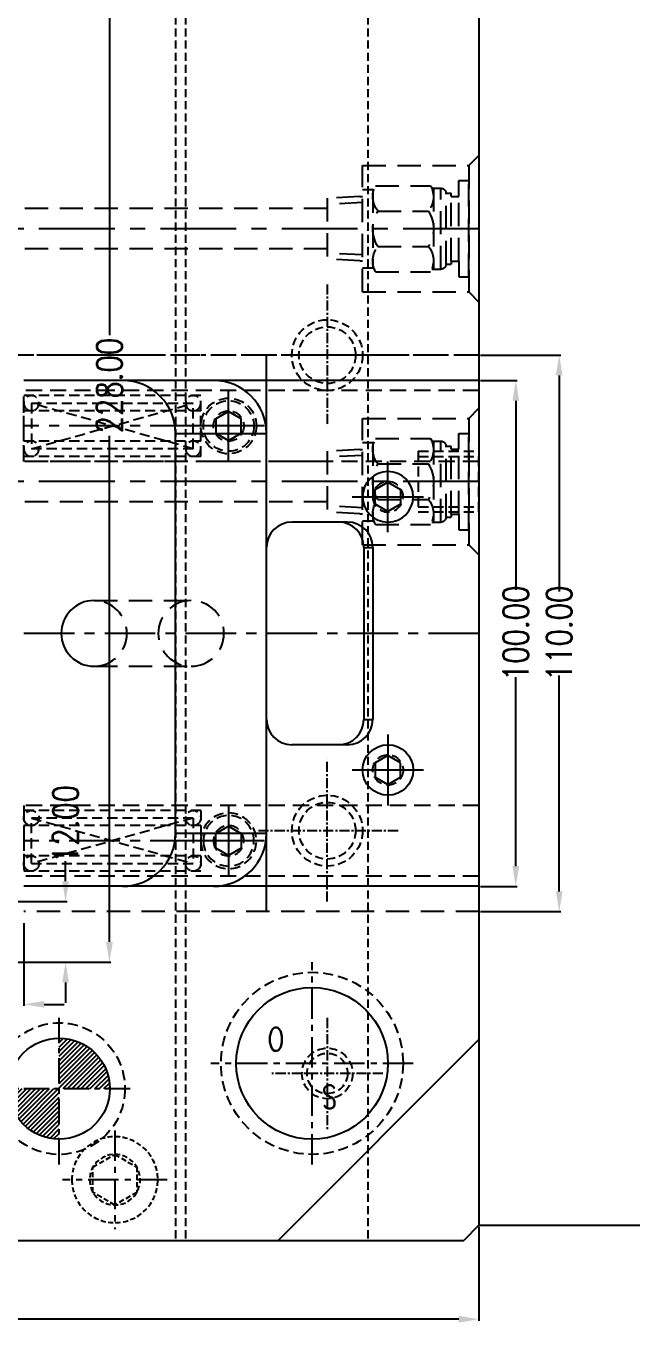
# Model space of a CAD drawing. Header units: millimetres. Extents: x 28656 to 29764, y -21384 to -20601.
# Drawn here: x 29263.7 to 29383.5, y -21017.1 to -20758.2 of the extents above; entities that cross this region are included whole.
import ezdxf

# ---------------------------------------------------------------- set-up
doc = ezdxf.new("R2010")
doc.units = ezdxf.units.MM
doc.header["$LTSCALE"] = 8
for name, pattern in [('CENTER', [2, 1.25, -0.25, 0.25, -0.25]), ('HIDDEN', [0.375, 0.25, -0.125]), ('HIDDEN2', [0.1875, 0.125, -0.0625])]:
    doc.linetypes.add(name, pattern=pattern)
doc.layers.get('DEFPOINTS').update_dxf_attribs({"color": 6})
for name, color, linetype in [('cen', 1, 'CENTER'), ('ha', 8, 'Continuous'), ('hidden', 4, 'HIDDEN'), ('m', 144, 'HIDDEN2'), ('SCREW', 52, 'HIDDEN'), ('SLIDE', 6, 'Continuous'), ('SPRING', 7, 'Continuous'), ('WT', 4, 'Continuous')]:
    doc.layers.add(name, color=color, linetype=linetype)
doc.layers.add('dim', color=3, linetype='Continuous', lineweight=15)
doc.styles.add('ROMANS', font='ROMANS.shx', dxfattribs={"height": 5, "bigfont": 'chineset.shx'})
doc.styles.get("Standard").update_dxf_attribs({"font": 'txt.shx', "width": 0.8, "bigfont": 'chineset.shx'})
doc.dimstyles.new('ISO-25', dxfattribs={"dimtxt": 5, "dimasz": 4, "dimexe": 0.3, "dimexo": 0.3, "dimtad": 0, "dimzin": 1, "dimdsep": 46, "dimtxsty": 'Standard', "dimcen": 0, "dimclrd": 3, "dimclre": 3, "dimclrt": 3, "dimazin": 0, "dimtfac": 1, "dimtofl": 0, "dimtmove": 0, "dimatfit": 0, "dimfxl": 0, "dimarcsym": 0})

# ---------------------------------------------------------------- blocks, each defined once
blk = doc.blocks.new('10')
at = {"layer": 'cen', "ltscale": 0.6}
for p, q in [((0, 9.76), (0, -9.76)), ((-10.35, 0), (10.35, 0))]:
    blk.add_line(p, q, dxfattribs=at)
at = {"layer": 'm'}
blk.add_lwpolyline([(0, 5), (-4.33, 2.5), (-4.33, -2.5), (0, -5), (4.33, -2.5), (4.33, 2.5)], close=True, dxfattribs=at)
for radius in [8.5, 5]:
    blk.add_circle((0, 0), radius, dxfattribs=at)
blk = doc.blocks.new('*D26591')
at = {"layer": 'DEFPOINTS', "color": 0}
for p in [(29053.28, -20995.27), (29353.28, -20995.27), (29053.28, -21013.84)]:
    blk.add_point(p, dxfattribs=at)
at = {"layer": 'dim', "color": 3, "lineweight": -2}
for p, q in [((29053.28, -20995.57), (29053.28, -21014.14)), ((29353.28, -20995.57), (29353.28, -21014.14)), ((29057.28, -21013.84), (29193.99, -21013.84)), ((29349.28, -21013.84), (29212.57, -21013.84))]:
    blk.add_line(p, q, dxfattribs=at)
at = {"layer": 'dim', "color": 3}
for points in [[(29057.28, -21013.18), (29057.28, -21014.51), (29053.28, -21013.84)], [(29349.28, -21014.51), (29349.28, -21013.18), (29353.28, -21013.84)]]:
    blk.add_solid(points, dxfattribs=at)
at = {"layer": 'dim', "color": 3, "insert": (29203.28, -21013.84), "char_height": 5, "attachment_point": 5}
blk.add_mtext('300.00', dxfattribs=at)
blk = doc.blocks.new('*D26667')
at = {"layer": 'DEFPOINTS', "color": 0}
for p in [(29353.28, -20828.27), (29360.56, -20828.27), (29353.28, -20928.27)]:
    blk.add_point(p, dxfattribs=at)
at = {"layer": 'dim', "color": 3, "lineweight": -2}
for p, q in [((29353.58, -20828.27), (29360.86, -20828.27)), ((29360.56, -20832.27), (29360.56, -20869.64)), ((29360.56, -20924.27), (29360.56, -20886.89)), ((29353.58, -20928.27), (29360.86, -20928.27))]:
    blk.add_line(p, q, dxfattribs=at)
at = {"layer": 'dim', "color": 3}
for points in [[(29361.23, -20832.27), (29359.9, -20832.27), (29360.56, -20828.27)], [(29359.9, -20924.27), (29361.23, -20924.27), (29360.56, -20928.27)]]:
    blk.add_solid(points, dxfattribs=at)
at = {"layer": 'dim', "color": 3, "insert": (29360.56, -20878.27), "char_height": 5, "attachment_point": 5, "rotation": 90}
blk.add_mtext('100.00', dxfattribs=at)
blk = doc.blocks.new('*D26668')
at = {"layer": 'DEFPOINTS', "color": 0}
for p in [(29353.28, -20823.27), (29369.15, -20823.27), (29353.28, -20933.27)]:
    blk.add_point(p, dxfattribs=at)
at = {"layer": 'dim', "color": 3, "lineweight": -2}
for p, q in [((29353.58, -20823.27), (29369.45, -20823.27)), ((29369.15, -20827.27), (29369.15, -20869.97)), ((29369.15, -20929.27), (29369.15, -20886.56)), ((29353.58, -20933.27), (29369.45, -20933.27))]:
    blk.add_line(p, q, dxfattribs=at)
at = {"layer": 'dim', "color": 3}
for points in [[(29369.82, -20827.27), (29368.48, -20827.27), (29369.15, -20823.27)], [(29368.48, -20929.27), (29369.82, -20929.27), (29369.15, -20933.27)]]:
    blk.add_solid(points, dxfattribs=at)
at = {"layer": 'dim', "color": 3, "insert": (29369.15, -20878.27), "char_height": 5, "attachment_point": 5, "rotation": 90}
blk.add_mtext('110.00', dxfattribs=at)
blk = doc.blocks.new('20160808.152709')
at = {"layer": 'SCREW', "linetype": 'CENTER', "ltscale": 5}
for p, q in [((0, 7), (0, -7)), ((-7.04, 0), (7.04, 0))]:
    blk.add_line(p, q, dxfattribs=at)
at = {"layer": 'SCREW', "linetype": 'Continuous'}
blk.add_lwpolyline([(2.5, 1.44), (0, 2.89), (-2.5, 1.44), (-2.5, -1.44), (0, -2.89), (2.5, -1.44)], close=True, dxfattribs=at)
at = {"layer": 'SCREW', "linetype": 'ByBlock'}
blk.add_circle((0, 0), 5, dxfattribs=at)
at = {"layer": 'SCREW'}
blk.add_circle((0, 0), 3, dxfattribs=at)
blk = doc.blocks.new('20100512.182342')
at = {"linetype": 'HIDDEN'}
blk.add_circle((0, 0), 5.5, dxfattribs=at)
at = {"layer": 'SCREW', "linetype": 'CENTER', "ltscale": 5}
for p, q in [((0, -7.04), (0, 7.04)), ((-7, 0), (7, 0))]:
    blk.add_line(p, q, dxfattribs=at)
at = {"layer": 'SCREW', "linetype": 'Continuous'}
blk.add_lwpolyline([(-1.44, 2.5), (-2.89, 0), (-1.44, -2.5), (1.44, -2.5), (2.89, 0), (1.44, 2.5)], close=True, dxfattribs=at)
at = {"layer": 'SCREW'}
for radius in [5, 3]:
    blk.add_circle((0, 0), radius, dxfattribs=at)
blk = doc.blocks.new('20160808.152901')
at = {"layer": 'SPRING', "color": 142, "linetype": 'HIDDEN'}
for p, q in [((-35, 6), (-35, -6)), ((0, 6), (-35, 6)), ((0, 6), (0, -6)), ((0, 3), (-35, 3)), ((-33.5, -4.5), (-33.5, 4.5)), ((-1.5, 4.5), (-33.5, 4.5)), ((-1.5, 4.5), (-33.5, -4.5)), ((-33.5, 4.5), (-1.5, -4.5)), ((-1.5, 4.5), (-1.5, -4.5)), ((0, -3), (-35, -3)), ((-33.5, -4.5), (-1.5, -4.5)), ((0, -6), (-35, -6))]:
    blk.add_line(p, q, dxfattribs=at)
at = {"layer": 'SPRING', "color": 142, "linetype": 'CENTER'}
blk.add_line((0, 0), (-35, 0), dxfattribs=at)
at = {"layer": 'SPRING', "color": 142, "linetype": 'HIDDEN'}
for centre in [(-33.5, 4.5), (-1.5, 4.5), (-33.5, -4.5), (-1.5, -4.5)]:
    blk.add_circle(centre, 1.5, dxfattribs=at)
blk = doc.blocks.new('20160818.083232')
at = {"linetype": 'HIDDEN', "ltscale": 1.6}
for p, q in [((90, 7), (0, 7)), ((0, 7), (0, -7)), ((90, -7), (0, -7))]:
    blk.add_line(p, q, dxfattribs=at)
blk = doc.blocks.new('20160818.083523')
at = {"layer": 'SLIDE', "linetype": 'HIDDEN', "ltscale": 2.3}
for p, q in [((-19.19, 6.5), (0, 6.5)), ((-19.19, -6.5), (0, -6.5))]:
    blk.add_line(p, q, dxfattribs=at)
at = {"layer": 'SLIDE'}
blk.add_arc((-19.19, 0), 6.5, 90, 270, dxfattribs=at)
at = {"layer": 'SLIDE', "linetype": 'HIDDEN', "ltscale": 2.3}
for centre, start, end in [((-19.19, 0), 270, 90), ((0, 0), 90, 270), ((0, 0), 270, 90)]:
    blk.add_arc(centre, 6.5, start, end, dxfattribs=at)
blk = doc.blocks.new('20150513.114552')
at = {"layer": 'WT', "color": 125, "linetype": 'HIDDEN'}
for p, q in [((-12, 6), (0, 6)), ((-12, 6), (-12, -6)), ((0, -6), (0, 6)), ((-12, 5), (0, 5)), ((-12, -5), (0, -5)), ((-12, -6), (0, -6))]:
    blk.add_line(p, q, dxfattribs=at)
blk = doc.blocks.new('*D27509')
at = {"layer": 'DEFPOINTS', "color": 0}
for p in [(29251.28, -20931.27), (29271.54, -20931.27), (29255.28, -20943.27)]:
    blk.add_point(p, dxfattribs=at)
at = {"layer": 'dim', "color": 3, "lineweight": -2}
for p, q in [((29271.54, -20927.27), (29271.54, -20923.27)), ((29251.58, -20931.27), (29271.84, -20931.27)), ((29255.58, -20943.27), (29271.84, -20943.27)), ((29271.54, -20947.27), (29271.54, -20951.27))]:
    blk.add_line(p, q, dxfattribs=at)
at = {"layer": 'dim', "color": 3}
for points in [[(29270.87, -20927.27), (29272.2, -20927.27), (29271.54, -20931.27)], [(29272.2, -20947.27), (29270.87, -20947.27), (29271.54, -20943.27)]]:
    blk.add_solid(points, dxfattribs=at)
at = {"layer": 'dim', "color": 3, "insert": (29271.54, -20915.97), "char_height": 5, "attachment_point": 5, "rotation": 90}
blk.add_mtext('12.00', dxfattribs=at)
blk = doc.blocks.new('*D27510')
at = {"layer": 'DEFPOINTS', "color": 0}
for p in [(29263.28, -20715.27), (29280.21, -20715.27), (29255.28, -20943.27)]:
    blk.add_point(p, dxfattribs=at)
at = {"layer": 'dim', "color": 3, "lineweight": -2}
for p, q in [((29263.58, -20715.27), (29280.51, -20715.27)), ((29280.21, -20719.27), (29280.21, -20819.31)), ((29280.21, -20939.27), (29280.21, -20839.22)), ((29255.58, -20943.27), (29280.51, -20943.27))]:
    blk.add_line(p, q, dxfattribs=at)
at = {"layer": 'dim', "color": 3}
for points in [[(29280.88, -20719.27), (29279.54, -20719.27), (29280.21, -20715.27)], [(29279.54, -20939.27), (29280.88, -20939.27), (29280.21, -20943.27)]]:
    blk.add_solid(points, dxfattribs=at)
at = {"layer": 'dim', "color": 3, "insert": (29280.21, -20829.27), "char_height": 5, "attachment_point": 5, "rotation": 90}
blk.add_mtext('228.00', dxfattribs=at)
blk = doc.blocks.new('*D27511')
at = {"layer": 'DEFPOINTS', "color": 0}
for p in [(29263.28, -20935.27), (29251.28, -20943.27), (29251.28, -20951.6)]:
    blk.add_point(p, dxfattribs=at)
at = {"layer": 'dim', "color": 3, "lineweight": -2}
for p, q in [((29263.28, -20935.57), (29263.28, -20951.9)), ((29251.28, -20943.57), (29251.28, -20951.9)), ((29247.28, -20951.6), (29243.28, -20951.6)), ((29267.28, -20951.6), (29271.28, -20951.6))]:
    blk.add_line(p, q, dxfattribs=at)
at = {"layer": 'dim', "color": 3}
for points in [[(29247.28, -20952.26), (29247.28, -20950.93), (29251.28, -20951.6)], [(29267.28, -20950.93), (29267.28, -20952.26), (29263.28, -20951.6)]]:
    blk.add_solid(points, dxfattribs=at)
at = {"layer": 'dim', "color": 3, "insert": (29235.99, -20951.6), "char_height": 5, "attachment_point": 5}
blk.add_mtext('12.00', dxfattribs=at)
blk = doc.blocks.new('20160903.151524')
at = {"layer": 'WT', "color": 125, "linetype": 'HIDDEN', "ltscale": 2.3}
for p, q in [((-6.35, 23.56), (-6.01, 30)), ((-6.01, 30), (6.01, 30)), ((-5.19, 23), (-4.82, 30)), ((5.19, 23), (4.82, 30)), ((6.35, 23.56), (6.01, 30)), ((-6.35, 23.56), (-6.35, 23)), ((6.35, 23.56), (6.35, 23)), ((12.5, 23), (-12.5, 23)), ((-12.5, 23), (-12.5, 2)), ((-7.75, 23), (-7.75, 20.77)), ((-7.75, 21), (7.75, 21)), ((7.75, 23), (7.75, 20.77)), ((12.5, 23), (12.5, 2)), ((-8.5, 20.43), (-8.5, 9.57)), ((-3.5, 20.01), (-3.5, 9.99)), ((3.5, 20.01), (3.5, 9.99)), ((8.5, 20.43), (8.5, 9.57)), ((-8, 9.33), (-8, 7.51)), ((-8, 9), (8, 9)), ((8, 9.33), (8, 7.51)), ((8, 7.51), (-8, 7.51)), ((7, 6.51), (-7, 6.51)), ((-7, 6.51), (-7, 5.51)), ((-6.4, 5.51), (-7, 5.51)), ((-6.4, 5.51), (-7, 5.51)), ((6.4, 5.51), (-6.4, 5.51)), ((-6.4, 5.51), (-6.4, 4.01)), ((6.4, 5.51), (6.4, 4.01)), ((6.4, 5.51), (7, 5.51)), ((6.4, 5.51), (7, 5.51)), ((7, 6.51), (7, 5.51)), ((-9.5, 4.01), (-9.5, 2)), ((-6.4, 4.01), (-9.5, 4.01)), ((6.4, 4.01), (-6.4, 4.01)), ((6.4, 4.01), (9.5, 4.01)), ((9.5, 4.01), (9.5, 2)), ((-12.5, 2), (-14.5, 0)), ((-14.5, 0), (14.5, 0)), ((-12.5, 2), (12.5, 2)), ((9.5, 2), (-9.5, 2)), ((12.5, 2), (14.5, 0))]:
    blk.add_line(p, q, dxfattribs=at)
at = {"layer": 'WT', "color": 125, "linetype": 'CENTER', "ltscale": 1.5}
blk.add_line((0, 0), (0, 30), dxfattribs=at)
at = {"layer": 'WT', "color": 125, "linetype": 'HIDDEN', "ltscale": 2.3}
for centre, radius, start, end in [((-6.32, 16.53), 4.47, 50.9817, 119.248), ((0, 14.34), 6.66, 58.3016, 121.6984), ((6.32, 16.53), 4.47, 60.752, 129.0183), ((-6.32, 13.47), 4.47, 240.752, 309.0183), ((0, 15.66), 6.66, 238.3016, 301.6984), ((6.32, 13.47), 4.47, 230.9817, 299.248), ((-7, 7.51), 1, 180, 270), ((7, 7.51), 1, 270, 0)]:
    blk.add_arc(centre, radius, start, end, dxfattribs=at)

msp = doc.modelspace()

# ---------------------------------------------------------------- hatches: boundary and pattern name
at = {"layer": 'ha'}
h = msp.add_hatch(dxfattribs=at)
h.set_pattern_fill('ANSI31', color=256, scale=0.2, style=0)
h.set_pattern_definition([(45, (28974.2677, -21008.2017), (-0.4490128, 0.4490128), [])])
h.paths.add_polyline_path([(29136.28, -20968.266), (29126.28, -20968.266, 0.4142136), (29136.28, -20978.266)])
h.paths.add_polyline_path([(29136.28, -20958.266), (29136.28, -20968.266), (29146.28, -20968.266, 0.4142136)])
h.paths.add_polyline_path([(29270.28, -20968.266), (29260.28, -20968.266, 0.4142136), (29270.28, -20978.266)])
h.paths.add_polyline_path([(29270.28, -20958.266), (29270.28, -20968.266), (29280.28, -20968.266, 0.4142136)])

# ---------------------------------------------------------------- linework, layer by layer
at = {"color": 8, "linetype": 'HIDDEN', "ltscale": 0.8}
for p, q in [((29293.28, -20648.266), (29293.28, -20998.266)), ((29295.28, -20648.266), (29295.28, -20998.266)), ((29331.28, -20648.266), (29331.28, -20998.266))]:
    msp.add_line(p, q, dxfattribs=at)
for p, q in [((29353.28, -20651.266), (29353.28, -20995.266)), ((29327.28, -20856.266), (29316.28, -20856.266)), ((29311.28, -20895.266), (29311.28, -20861.266)), ((29330.517, -20861.266), (29332.28, -20861.266)), ((29330.517, -20861.266), (29330.517, -20895.266)), ((29332.28, -20861.266), (29332.28, -20895.266)), ((29330.517, -20895.266), (29332.28, -20895.266)), ((29327.28, -20900.266), (29316.28, -20900.266)), ((29353.28, -20958.55), (29313.564, -20998.266)), ((29353.28, -20995.266), (29350.28, -20998.266)), ((29353.28, -20995.266), (29410.117, -20995.266)), ((29056.28, -20998.266), (29350.28, -20998.266))]:
    msp.add_line(p, q)
at = {"color": 8, "linetype": 'CENTER', "ltscale": 0.2}
for p, q in [((29323.28, -20809.266), (29323.28, -20837.266)), ((29323.28, -20931.266), (29323.28, -20903.266)), ((29337.28, -20917.266), (29309.28, -20917.266)), ((29323.28, -20954.283), (29323.28, -20976.249)), ((29334.263, -20965.266), (29312.297, -20965.266))]:
    msp.add_line(p, q, dxfattribs=at)
at = {"linetype": 'CENTER', "ltscale": 0.5}
msp.add_line((29353.28, -20823.266), (29053.28, -20823.266), dxfattribs=at)
at = {"color": 8, "linetype": 'HIDDEN', "ltscale": 0.8}
for centre, radius in [((29323.28, -20823.266), 7), ((29323.28, -20823.266), 5.6), ((29323.28, -20917.266), 7), ((29323.28, -20917.266), 5.6), ((29323.28, -20965.266), 5), ((29323.28, -20965.266), 4)]:
    msp.add_circle(centre, radius, dxfattribs=at)
for centre, radius in [((29320.28, -20963.266), 15), ((29270.28, -20968.266), 10)]:
    msp.add_circle(centre, radius)
for centre, start, end in [((29316.28, -20861.266), 90, 180), ((29325.517, -20861.266), 0, 90), ((29327.28, -20861.266), 0, 90), ((29316.28, -20895.266), 180, 270), ((29325.517, -20895.266), 270, 0), ((29327.28, -20895.266), 270, 0)]:
    msp.add_arc(centre, 5, start, end)
at = {"layer": 'cen', "ltscale": 0.6}
for p, q in [((29320.28, -20983.266), (29320.28, -20943.266)), ((29340.28, -20963.266), (29300.28, -20963.266))]:
    msp.add_line(p, q, dxfattribs=at)
at = {"layer": 'cen', "ltscale": 0.5}
for p, q in [((29270.28, -20983.266), (29270.28, -20953.266)), ((29255.28, -20968.266), (29285.28, -20968.266))]:
    msp.add_line(p, q, dxfattribs=at)
at = {"layer": 'hidden'}
for centre, radius in [((29320.28, -20963.266), 18), ((29270.28, -20968.266), 13)]:
    msp.add_circle(centre, radius, dxfattribs=at)
at = {"layer": 'SLIDE', "linetype": 'HIDDEN', "ltscale": 2.3}
for p, q in [((29353.28, -20823.266), (29263.28, -20823.266)), ((29353.28, -20933.266), (29263.28, -20933.266))]:
    msp.add_line(p, q, dxfattribs=at)
at = {"layer": 'SLIDE'}
for p, q in [((29311.28, -20933.266), (29311.28, -20823.266)), ((29353.28, -20828.266), (29263.28, -20828.266)), ((29293.28, -20917.766), (29293.28, -20838.766)), ((29293.28, -20838.766), (29311.28, -20838.766)), ((29293.28, -20917.766), (29311.28, -20917.766)), ((29353.28, -20928.266), (29263.28, -20928.266))]:
    msp.add_line(p, q, dxfattribs=at)
at = {"layer": 'SLIDE', "linetype": 'CENTER'}
msp.add_line((29353.28, -20878.266), (29263.28, -20878.266), dxfattribs=at)
at = {"layer": 'SLIDE'}
for centre, start, end in [((29282.78, -20838.766), 0, 90), ((29300.78, -20838.766), 0, 90), ((29282.78, -20917.766), 270, 0), ((29300.78, -20917.766), 270, 0)]:
    msp.add_arc(centre, 10.5, start, end, dxfattribs=at)
at = {"layer": 'WT', "color": 125, "linetype": 'HIDDEN', "ltscale": 2.3}
for p, q in [((29323.28, -20794.266), (29255.28, -20794.266)), ((29323.28, -20802.266), (29249.28, -20802.266)), ((29323.28, -20844.266), (29249.28, -20844.266)), ((29323.28, -20852.266), (29255.28, -20852.266))]:
    msp.add_line(p, q, dxfattribs=at)
at = {"layer": 'WT', "color": 125, "linetype": 'CENTER', "ltscale": 1.5}
for p, q in [((29353.28, -20798.266), (29251.28, -20798.266)), ((29353.28, -20848.266), (29251.28, -20848.266))]:
    msp.add_line(p, q, dxfattribs=at)

# ---------------------------------------------------------------- block references
at = {"xscale": -1, "rotation": -180}
msp.add_blockref('20160818.083232', (29263.28, -20837.266), dxfattribs=at)
at = {"linetype": 'Continuous', "rotation": 90}
msp.add_blockref('20100512.182342', (29303.78, -20837.266), dxfattribs=at)
msp.add_blockref('20160818.083232', (29263.28, -20919.266))
at = {"linetype": 'Continuous', "xscale": -1, "rotation": 90.00000000000001}
msp.add_blockref('20100512.182342', (29303.78, -20919.266), dxfattribs=at)
at = {"layer": 'dim', "xscale": -1}
msp.add_blockref('10', (29281.28, -20986.266), dxfattribs=at)
at = {"layer": 'SCREW', "linetype": 'ByBlock', "xscale": -1, "rotation": -180}
msp.add_blockref('20160808.152709', (29335.28, -20851.266), dxfattribs=at)
at = {"layer": 'SCREW', "linetype": 'ByBlock'}
msp.add_blockref('20160808.152709', (29335.28, -20905.266), dxfattribs=at)
at = {"layer": 'SLIDE'}
msp.add_blockref('20160818.083523', (29296.363, -20878.266), dxfattribs=at)
at = {"layer": 'SPRING', "xscale": -1, "rotation": -180}
msp.add_blockref('20160808.152901', (29298.28, -20837.266), dxfattribs=at)
at = {"layer": 'SPRING'}
msp.add_blockref('20160808.152901', (29298.28, -20919.266), dxfattribs=at)
at = {"layer": 'WT', "xscale": -1, "rotation": 90}
for p in [(29353.28, -20798.266), (29353.28, -20848.266)]:
    msp.add_blockref('20160903.151524', p, dxfattribs=at)
at = {"layer": 'WT', "color": 125, "linetype": 'HIDDEN', "ltscale": 2}
msp.add_blockref('20150513.114552', (29353.28, -20848.266), dxfattribs=at)

# ---------------------------------------------------------------- texts
at = {"style": 'ROMANS', "width": 0.75}
for s, p in [('O', (29311.509, -20960.801)), ('S', (29322.229, -20972.201))]:
    msp.add_text(s, height=4.6, dxfattribs=at).set_placement(p)

# ---------------------------------------------------------------- dimensions: what is measured, and where the dimension line sits
at = {"layer": 'dim'}
for base, p1, p2, picture, middle in [((29280.209, -20715.266), (29255.28, -20943.266), (29263.28, -20715.266), '*D27510', (29280.209, -20829.266)), ((29369.148, -20823.266), (29353.28, -20933.266), (29353.28, -20823.266), '*D26668', (29369.148, -20878.266)), ((29360.563, -20828.266), (29353.28, -20928.266), (29353.28, -20828.266), '*D26667', (29360.563, -20878.266)), ((29271.536, -20931.266), (29255.28, -20943.266), (29251.28, -20931.266), '*D27509', (29271.536, -20915.974))]:
    dim = msp.add_linear_dim(base=base, p1=p1, p2=p2, angle=90, dimstyle='ISO-25', dxfattribs=at)
    dim.commit()
    dim.dimension.update_dxf_attribs({"geometry": picture, "text_midpoint": middle})
dim = msp.add_linear_dim(base=(29251.28, -20951.597), p1=(29263.28, -20935.266), p2=(29251.28, -20943.266), dimstyle='ISO-25', dxfattribs=at)
dim.commit()
dim.dimension.update_dxf_attribs({"geometry": '*D27511', "text_midpoint": (29235.988, -20951.597)})
dim = msp.add_linear_dim(base=(29053.28, -21013.843), p1=(29353.28, -20995.266), p2=(29053.28, -20995.266), dimstyle='ISO-25', dxfattribs=at)
dim.commit()
dim.dimension.update_dxf_attribs({"geometry": '*D26591', "text_midpoint": (29203.28, -21013.843), "dimtype": 160})

doc.saveas('drawing.dxf')
